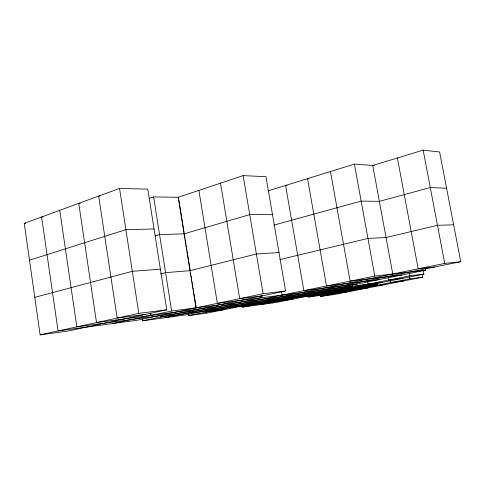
<?xml version="1.0" encoding="UTF-8"?>
<svg xmlns="http://www.w3.org/2000/svg" width="485" height="485" viewBox="0 0 485 485"><rect width="100%" height="100%" fill="white"/><g stroke="black" fill="none" stroke-linecap="round" stroke-linejoin="round"><path stroke-width="0.73" d="M24.25 223.336L119.54 188.429L147.773 189.126L166.779 309.794L68.1 331.025L40.128 334.856L24.25 223.336L25.729 223.312M149.356 198.377L153.612 196.916L178.425 197.292L178.662 198.783M142.299 318.584L142.645 320.803L285.598 290.976L265.98 176.698L243.143 175.625L178.207 197.292L195.995 307.848M29.494 260.19L125.9 229.666L154.048 228.975M268.011 190.92L354.402 164.1L374.25 165.585M188.344 314.177L188.574 315.65L207.562 313.019L460.75 261.706L439.604 151.963L423.144 150.144L372.747 165.47L392.771 274.001M155.261 235.898L159.571 234.607L184.3 233.819L184.542 235.292M184.082 233.825L249.733 214.631L272.461 214.449M273.879 225.119L361.149 201.099L379.367 201.342L430.28 187.562L446.594 188.228M34.787 297.36L132.32 271.309L160.383 269.193M160.499 273.94L165.579 272.637L190.229 270.66L187.149 251.503M190.017 270.678L256.383 253.988L279.002 252.539M279.796 259.596L367.951 238.42L386.042 237.517L437.482 225.313L453.639 224.81M40.128 334.856L138.801 313.352L166.779 309.794M112.435 323.58L171.641 311.006L377.403 284.319L377.13 282.834M285.598 290.976L263.094 293.716L137.225 320.221L58.073 330.946L41.601 216.983L43.086 216.971M164.791 317.766L261.845 297.681L261.47 295.456M425.278 268.775L425.551 270.236L374.814 276.068L185.761 314.892L142.645 320.803M188.574 315.65L444.751 263.404L460.75 261.706M242.27 305.653L242.512 307.114L425.551 270.236M259.614 304.768L352.728 286.108L352.462 284.634M423.211 270.4L423.908 274.122L409.819 275.838L275.923 302.531L242.512 307.114M308.284 295.523L308.545 297.014L423.908 274.122M323.259 295.019L377.403 284.319M320.306 294.928L320.567 296.408L409.946 278.82L422.599 277.208L422.041 274.249M422.599 277.208L334.171 294.547L320.567 296.408M224.543 309.575L205.652 312.164L205.416 310.703M293.128 299.099L160.602 317.057L160.371 315.583M308.545 297.014L350.776 291.291M367.897 287.932L76.848 326.854L59.746 210.332M385.551 284.471L151.108 315.371L150.762 313.164M145.185 314.438L117.146 318.075L98.655 196.079L100.14 196.104M403.781 280.9L390.898 282.573L390.498 280.391M382.756 282.282L217.353 303.349L198.886 190.393M262.44 295.808L239.693 298.645L220.511 183.178M357.475 283.949L303.852 290.642L285.574 185.47L287.053 185.519M402.968 278.275L388.588 280.069L388.188 277.875M379.276 279.56L326.49 285.992L307.545 178.65L309.006 178.716M401.95 274.989L350.121 281.136L330.467 171.532M434.651 266.999L418.185 268.823L397.391 157.977M80.231 203.385L78.746 203.373L96.521 322.567L150.877 315.402L150.532 313.195M423.144 150.144L444.751 263.404M409.413 273.655L409.819 275.838M409.534 276.608L409.946 278.82M354.402 164.1L374.814 276.068M372.195 284.731L372.462 286.198M367.594 281.203L368.127 284.149M281.512 291.412L282.143 295.098M243.143 175.625L263.094 293.716M178.904 200.275L183.585 229.344M183.821 230.836L184.064 232.327M184.779 236.765L185.015 238.238M185.252 239.711L185.961 244.137M186.198 245.61L186.434 247.083M186.677 248.556L186.913 250.03M190.593 272.891L190.829 274.377M191.072 275.862L191.308 277.347M191.545 278.833L191.787 280.324M192.024 281.809L192.266 283.295M192.503 284.78L192.745 286.265M192.981 287.75L193.224 289.242M193.46 290.727L193.703 292.212M193.939 293.698L196.213 307.817M153.612 196.916L171.641 311.006M119.54 188.429L138.801 313.352"/></g></svg>
